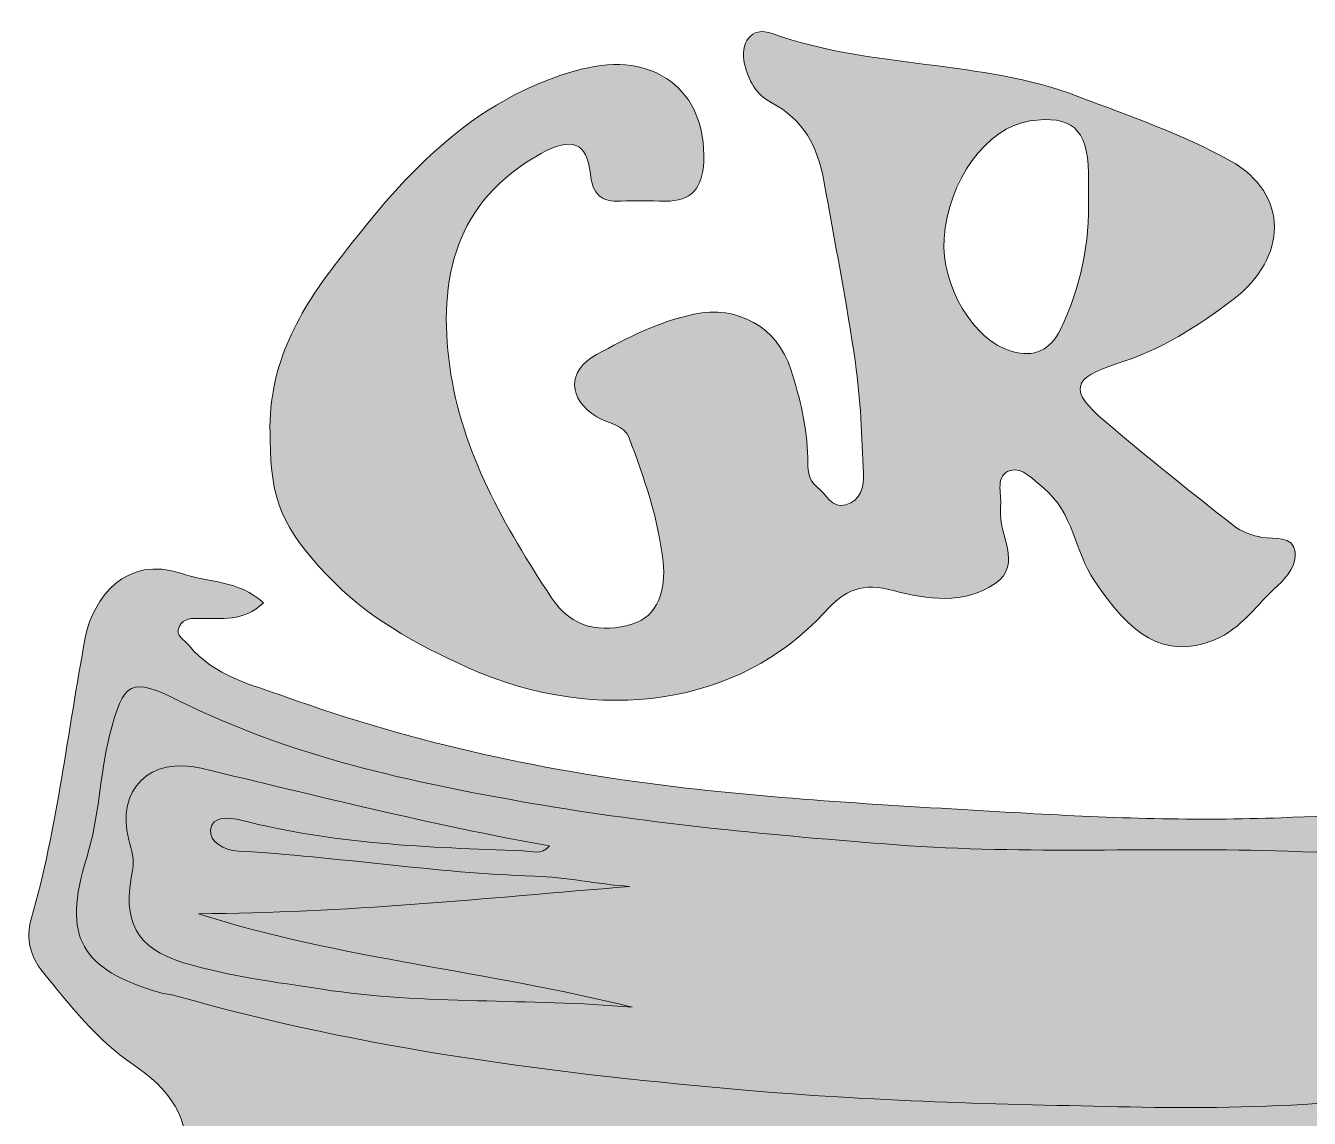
# Model space of a CAD drawing. Extents: x 607 to 1230, y -1548 to -332.
# Drawn here: x 607.4 to 895.6, y -1228.4 to -983.2 of the extents above; entities that cross this region are included whole.
import ezdxf

# ---------------------------------------------------------------- set-up
doc = ezdxf.new("R2010")
doc.units = 0
doc.header["$MEASUREMENT"] = 0
doc.layers.add('katman 1', color=7, linetype='Continuous')

# ---------------------------------------------------------------- blocks, each defined once
blk = doc.blocks.new('block 2')
at = {"layer": 'katman 1', "true_color": 0xffffff}
h = blk.add_hatch(color=7, dxfattribs=at)
h.dxf.hatch_style = 2
edge = h.paths.add_edge_path()
edge.add_spline(control_points=[(892.39, -1101.26), (891.8, -1097.5), (887.89, -1098.51), (885.03, -1098.02), (882.77, -1097.64), (880.34, -1096.78), (878.58, -1095.39), (868.83, -1087.72), (859.12, -1079.97), (849.66, -1071.95), (841.68, -1065.18), (842.13, -1062.25), (852.42, -1059.04), (862.24, -1055.99), (870.65, -1050.59), (878.52, -1044.61), (890.7, -1035.37), (891.15, -1020.92), (877.84, -1013.52), (866.94, -1007.46), (855.34, -1003.56), (843.85, -999.14), (821.69, -990.66), (797.33, -993), (775.03, -984.96), (770.15, -983.2), (767.75, -987.16), (768.82, -991.86), (769.61, -995.3), (771.43, -998.73), (774.76, -1000.44), (782.02, -1004.17), (785.26, -1010.45), (786.62, -1018.04), (789.05, -1031.64), (791.7, -1045.19), (793.68, -1058.84), (794.87, -1067.04), (795.14, -1075.4), (795.5, -1083.68), (795.64, -1086.58), (794.83, -1089.86), (791.55, -1090.74), (788.4, -1091.59), (787.1, -1088.31), (785.05, -1086.71), (782.83, -1085), (783.03, -1082.6), (782.99, -1080.19), (782.89, -1073.36), (781.23, -1066.77), (779.21, -1060.35), (776.19, -1050.75), (767.11, -1045.87), (757.43, -1047.94), (749.58, -1049.62), (742.48, -1053.24), (735.55, -1057.02), (728.92, -1060.64), (729.11, -1067), (735.64, -1070.98), (738.1, -1072.49), (741.74, -1072.71), (742.88, -1075.68), (746.3, -1084.73), (749.49, -1093.88), (750.52, -1103.57), (751.15, -1109.64), (749.52, -1115.76), (743.47, -1117.53), (736.84, -1119.46), (730.07, -1118.61), (725.44, -1111.55), (714.92, -1095.5), (705.3, -1078.98), (702.63, -1059.71), (699.93, -1040.12), (703.66, -1022.65), (723.13, -1011.88), (729.96, -1008.11), (733.42, -1009.3), (734.19, -1016.45), (734.7, -1021.14), (736.64, -1022.78), (741.02, -1022.58), (744.32, -1022.43), (747.63, -1022.51), (750.93, -1022.56), (756.93, -1022.65), (759.38, -1019.64), (759.63, -1013.75), (760.33, -997.47), (748.3, -988.78), (732.16, -992.98), (707.14, -999.5), (691.61, -1017.62), (676.93, -1036.76), (668.25, -1048.05), (661.47, -1060.5), (662.34, -1076.06), (662.34, -1089.88), (665.29, -1096.08), (675.02, -1106.42), (683.95, -1115.98), (695, -1121.96), (706.63, -1127.2), (735.83, -1140.35), (767.68, -1135.72), (786.67, -1114.94), (791.46, -1109.69), (795.08, -1108.02), (802.49, -1110.02), (809.53, -1111.95), (818.23, -1113.15), (825.04, -1108.38), (831.4, -1103.93), (825.72, -1097.39), (826.26, -1091.84), (826.28, -1091.54), (826.23, -1091.23), (826.26, -1090.94), (826.57, -1088.11), (824.93, -1084.04), (828.46, -1083), (831.15, -1082.2), (833.61, -1085.1), (835.97, -1087.01), (842.64, -1092.44), (842.91, -1101.19), (847.34, -1107.77), (855.3, -1119.62), (862.85, -1125.67), (874.33, -1120.99), (880.36, -1118.52), (883.85, -1112.99), (888.48, -1108.85), (890.75, -1106.81), (892.81, -1103.98), (892.39, -1101.26)], knot_values=[0, 0, 0, 0, 1, 1, 1, 2, 2, 2, 3, 3, 3, 4, 4, 4, 5, 5, 5, 6, 6, 6, 7, 7, 7, 8, 8, 8, 9, 9, 9, 10, 10, 10, 11, 11, 11, 12, 12, 12, 13, 13, 13, 14, 14, 14, 15, 15, 15, 16, 16, 16, 17, 17, 17, 18, 18, 18, 19, 19, 19, 20, 20, 20, 21, 21, 21, 22, 22, 22, 23, 23, 23, 24, 24, 24, 25, 25, 25, 26, 26, 26, 27, 27, 27, 28, 28, 28, 29, 29, 29, 30, 30, 30, 31, 31, 31, 32, 32, 32, 33, 33, 33, 34, 34, 34, 35, 35, 35, 36, 36, 36, 37, 37, 37, 38, 38, 38, 39, 39, 39, 40, 40, 40, 41, 41, 41, 42, 42, 42, 43, 43, 43, 44, 44, 44, 45, 45, 45, 46, 46, 46, 46], degree=3, periodic=1)
edge = h.paths.add_edge_path()
edge.add_spline(control_points=[(828.86, -1056.32), (820.14, -1053.8), (812.93, -1041.65), (813.6, -1030.95), (814.41, -1018.09), (823.22, -1005.99), (832.82, -1004.58), (842.22, -1003.21), (845.74, -1006.29), (846.01, -1016.17), (846.04, -1017.95), (846.01, -1019.75), (846.01, -1021.53), (846.33, -1031.98), (844.26, -1041.94), (839.72, -1051.36), (837.49, -1055.99), (833.76, -1057.72), (828.86, -1056.32)], knot_values=[0, 0, 0, 0, 1, 1, 1, 2, 2, 2, 3, 3, 3, 4, 4, 4, 5, 5, 5, 6, 6, 6, 6], degree=3, periodic=1)
at = {"layer": 'katman 1', "true_color": 0x010101}
h = blk.add_hatch(color=18, dxfattribs=at)
h.dxf.hatch_style = 2
edge = h.paths.add_edge_path()
edge.add_spline(control_points=[(660.81, -1112.74), (656.25, -1117.03), (651.35, -1116.16), (646.65, -1116.2), (644.83, -1116.21), (642.86, -1116.05), (641.93, -1117.98), (640.85, -1120.2), (643.13, -1121.01), (644.14, -1122.29), (649.65, -1129.2), (658.28, -1131.08), (665.74, -1133.78), (694.82, -1144.3), (724.86, -1150.77), (755.7, -1154.26), (781.12, -1157.14), (806.56, -1158.44), (832.05, -1159.92), (851.2, -1161.03), (870.31, -1161.65), (889.33, -1160.93), (916.71, -1159.88), (944.11, -1159), (971.46, -1157.41), (998.64, -1155.85), (1025.77, -1153.02), (1052.86, -1150.32), (1073.13, -1148.28), (1093.36, -1145.85), (1113.53, -1143.06), (1133.6, -1140.28), (1153.58, -1136.82), (1173.57, -1132.68), (1169.3, -1132.68), (1165.05, -1132.68), (1159.34, -1132.68), (1165.54, -1127.08), (1172.91, -1128.79), (1179.14, -1124.7), (1175.48, -1123.19), (1172.53, -1121.96), (1168.66, -1120.34), (1183.12, -1115.33), (1196.88, -1111.68), (1211.42, -1116.11), (1222.99, -1119.64), (1229.74, -1128.57), (1229.49, -1140.37), (1229.15, -1156.21), (1228.89, -1172.06), (1227.58, -1187.84), (1226.54, -1200.38), (1217.4, -1208.39), (1207.91, -1214.97), (1202, -1219.06), (1195.33, -1222.73), (1188.04, -1224.3), (1181.88, -1225.63), (1178.76, -1229.13), (1177.9, -1235.45), (1174.58, -1259.48), (1165.99, -1282.02), (1157.36, -1304.44), (1154.79, -1311.14), (1155.52, -1316.89), (1157.33, -1323.52), (1162.44, -1342.24), (1157.25, -1360.32), (1152.37, -1378.26), (1148.37, -1392.95), (1143.71, -1407.21), (1136.95, -1421.1), (1129.06, -1437.33), (1128.94, -1455.91), (1126.94, -1473.74), (1126.67, -1476.12), (1126.54, -1478.6), (1126.95, -1480.93), (1127.84, -1485.9), (1121.77, -1492.02), (1126.45, -1495.05), (1130.93, -1497.95), (1137.85, -1498), (1143.63, -1497.73), (1154.01, -1497.27), (1163.49, -1500.13), (1172.8, -1503.84), (1176.51, -1505.32), (1180.47, -1506.97), (1180.98, -1512.22), (1181.52, -1517.77), (1177.97, -1520.61), (1174.24, -1522.92), (1158.55, -1532.7), (1141.58, -1537.87), (1122.92, -1539.71), (1102.87, -1541.71), (1082.89, -1541.24), (1062.93, -1540.91), (1034.58, -1540.44), (1007, -1547.97), (978.5, -1546.89), (948.49, -1545.74), (918.77, -1542.57), (889.08, -1538.81), (885.01, -1538.28), (881.46, -1538.93), (878.14, -1539.69), (851.18, -1545.92), (824.12, -1545.72), (796.74, -1543.22), (777.61, -1541.45), (758.93, -1537.69), (740.09, -1534.39), (720.86, -1531.02), (708.04, -1520.14), (698.87, -1504.31), (685.92, -1481.94), (679.77, -1457.15), (674.8, -1431.96), (671.25, -1413.99), (671.79, -1395.88), (671, -1377.78), (670.59, -1368.09), (669.42, -1358.27), (663.94, -1349.12), (649.26, -1324.58), (643.4, -1297.47), (642.22, -1268.97), (641.8, -1258.94), (639.84, -1249.01), (642.5, -1239.07), (645.37, -1228.35), (639.22, -1221.51), (631.59, -1216.34), (623.23, -1210.68), (617.36, -1202.97), (611.2, -1195.42), (608.49, -1192.11), (607.43, -1188.05), (608.67, -1183.7), (614.6, -1163.03), (616.83, -1141.63), (620.8, -1120.59), (622.49, -1111.62), (629.98, -1101.86), (642.47, -1106.15), (648.43, -1108.22), (655.29, -1107.55), (660.81, -1112.74)], knot_values=[0, 0, 0, 0, 1, 1, 1, 2, 2, 2, 3, 3, 3, 4, 4, 4, 5, 5, 5, 6, 6, 6, 7, 7, 7, 8, 8, 8, 9, 9, 9, 10, 10, 10, 11, 11, 11, 12, 12, 12, 13, 13, 13, 14, 14, 14, 15, 15, 15, 16, 16, 16, 17, 17, 17, 18, 18, 18, 19, 19, 19, 20, 20, 20, 21, 21, 21, 22, 22, 22, 23, 23, 23, 24, 24, 24, 25, 25, 25, 26, 26, 26, 27, 27, 27, 28, 28, 28, 29, 29, 29, 30, 30, 30, 31, 31, 31, 32, 32, 32, 33, 33, 33, 34, 34, 34, 35, 35, 35, 36, 36, 36, 37, 37, 37, 38, 38, 38, 39, 39, 39, 40, 40, 40, 41, 41, 41, 42, 42, 42, 43, 43, 43, 44, 44, 44, 45, 45, 45, 46, 46, 46, 47, 47, 47, 48, 48, 48, 49, 49, 49, 50, 50, 50, 50], degree=3, periodic=1)
at = {"layer": 'katman 1', "true_color": 0xd1c6c6}
h = blk.add_hatch(color=9, dxfattribs=at)
h.dxf.hatch_style = 2
edge = h.paths.add_edge_path()
edge.add_spline(control_points=[(976.16, -1223.06), (951.7, -1225.18), (927.09, -1222.93), (902.72, -1224.71), (887.78, -1225.81), (872.9, -1226.19), (858.04, -1225.88), (828.88, -1225.29), (799.62, -1224.7), (770.58, -1222.19), (726.92, -1218.44), (683.4, -1212.99), (641.03, -1200.86), (639.89, -1200.54), (638.68, -1200.52), (637.55, -1200.18), (619.91, -1194.92), (615.5, -1188), (621.14, -1169.86), (623.97, -1160.78), (624, -1151.49), (626.27, -1142.48), (629.39, -1130.16), (630.96, -1129.28), (641.98, -1134.75), (666.97, -1147.18), (693.84, -1152.98), (721.08, -1157.7), (748.19, -1162.38), (775.46, -1164.92), (802.92, -1167.01), (832.24, -1169.25), (861.5, -1167.41), (890.77, -1168.46), (925.41, -1169.7), (959.98, -1167.14), (994.42, -1164.49), (1027.07, -1161.97), (1059.69, -1158.58), (1092.22, -1154.37), (1120.58, -1150.71), (1149.04, -1147.61), (1177.18, -1142.75), (1186.49, -1141.15), (1199.39, -1140.5), (1201.35, -1126.18), (1201.39, -1125.87), (1202.85, -1125.47), (1203.59, -1125.58), (1210.34, -1126.48), (1218.05, -1134.46), (1216.61, -1141.22), (1214.57, -1150.8), (1216.79, -1160.01), (1217.19, -1169.28), (1217.98, -1187.91), (1207.3, -1199.73), (1188.98, -1202.47), (1162.71, -1206.37), (1136.3, -1209.19), (1109.86, -1211.82), (1081.86, -1214.59), (1053.93, -1217.8), (1025.79, -1219.02), (1009.23, -1219.72), (992.71, -1221.65), (976.16, -1223.06)], knot_values=[0, 0, 0, 0, 1, 1, 1, 2, 2, 2, 3, 3, 3, 4, 4, 4, 5, 5, 5, 6, 6, 6, 7, 7, 7, 8, 8, 8, 9, 9, 9, 10, 10, 10, 11, 11, 11, 12, 12, 12, 13, 13, 13, 14, 14, 14, 15, 15, 15, 16, 16, 16, 17, 17, 17, 18, 18, 18, 19, 19, 19, 20, 20, 20, 21, 21, 21, 22, 22, 22, 22], degree=3, periodic=1)
at = {"layer": 'katman 1', "true_color": 0x020202}
h = blk.add_hatch(color=18, dxfattribs=at)
h.dxf.hatch_style = 2
edge = h.paths.add_edge_path()
edge.add_spline(control_points=[(742.97, -1176.35), (710.9, -1178.98), (678.77, -1182.33), (646.21, -1182.47), (678.15, -1192.7), (711.44, -1195.31), (743.58, -1203.47), (720.41, -1201.37), (697.1, -1202.99), (673.97, -1199.42), (663.49, -1197.8), (652.99, -1196.54), (642.88, -1193.46), (632.13, -1190.18), (629.06, -1184.09), (631.41, -1172.8), (631.91, -1170.38), (631.21, -1168.26), (630.58, -1165.9), (627.61, -1154.53), (635.46, -1147.11), (646.83, -1149.83), (672.75, -1156.01), (698.62, -1162.53), (724.99, -1167.27), (723.31, -1169.39), (720.97, -1168.42), (719.04, -1168.35), (697.79, -1167.59), (676.51, -1166.87), (655.74, -1161.45), (653.17, -1160.78), (649.22, -1160.51), (648.93, -1163.63), (648.68, -1166.33), (651.78, -1168.22), (655.24, -1168.42), (677.43, -1169.66), (699.39, -1173.34), (721.66, -1174.04), (728.61, -1174.27), (735.67, -1175.81), (742.97, -1176.35)], knot_values=[0, 0, 0, 0, 1, 1, 1, 2, 2, 2, 3, 3, 3, 4, 4, 4, 5, 5, 5, 6, 6, 6, 7, 7, 7, 8, 8, 8, 9, 9, 9, 10, 10, 10, 11, 11, 11, 12, 12, 12, 13, 13, 13, 14, 14, 14, 14], degree=3, periodic=1)
at = {"layer": 'katman 1', "lineweight": 0}
for points, knots in [([(892.39, -1101.26), (891.8, -1097.5), (887.89, -1098.51), (885.03, -1098.02), (882.77, -1097.64), (880.34, -1096.78), (878.58, -1095.39), (868.83, -1087.72), (859.12, -1079.97), (849.66, -1071.95), (841.68, -1065.18), (842.13, -1062.25), (852.42, -1059.04), (862.24, -1055.99), (870.65, -1050.59), (878.52, -1044.61), (890.7, -1035.37), (891.15, -1020.92), (877.84, -1013.52), (866.94, -1007.46), (855.34, -1003.56), (843.85, -999.14), (821.69, -990.66), (797.33, -993), (775.03, -984.96), (770.15, -983.2), (767.75, -987.16), (768.82, -991.86), (769.61, -995.3), (771.43, -998.73), (774.76, -1000.44), (782.02, -1004.17), (785.26, -1010.45), (786.62, -1018.04), (789.05, -1031.64), (791.7, -1045.19), (793.68, -1058.84), (794.87, -1067.04), (795.14, -1075.4), (795.5, -1083.68), (795.64, -1086.58), (794.83, -1089.86), (791.55, -1090.74), (788.4, -1091.59), (787.1, -1088.31), (785.05, -1086.71), (782.83, -1085), (783.03, -1082.6), (782.99, -1080.19), (782.89, -1073.36), (781.23, -1066.77), (779.21, -1060.35), (776.19, -1050.75), (767.11, -1045.87), (757.43, -1047.94), (749.58, -1049.62), (742.48, -1053.24), (735.55, -1057.02), (728.92, -1060.64), (729.11, -1067), (735.64, -1070.98), (738.1, -1072.49), (741.74, -1072.71), (742.88, -1075.68), (746.3, -1084.73), (749.49, -1093.88), (750.52, -1103.57), (751.15, -1109.64), (749.52, -1115.76), (743.47, -1117.53), (736.84, -1119.46), (730.07, -1118.61), (725.44, -1111.55), (714.92, -1095.5), (705.3, -1078.98), (702.63, -1059.71), (699.93, -1040.12), (703.66, -1022.65), (723.13, -1011.88), (729.96, -1008.11), (733.42, -1009.3), (734.19, -1016.45), (734.7, -1021.14), (736.64, -1022.78), (741.02, -1022.58), (744.32, -1022.43), (747.63, -1022.51), (750.93, -1022.56), (756.93, -1022.65), (759.38, -1019.64), (759.63, -1013.75), (760.33, -997.47), (748.3, -988.78), (732.16, -992.98), (707.14, -999.5), (691.61, -1017.62), (676.93, -1036.76), (668.25, -1048.05), (661.47, -1060.5), (662.34, -1076.06), (662.34, -1089.88), (665.29, -1096.08), (675.02, -1106.42), (683.95, -1115.98), (695, -1121.96), (706.63, -1127.2), (735.83, -1140.35), (767.68, -1135.72), (786.67, -1114.94), (791.46, -1109.69), (795.08, -1108.02), (802.49, -1110.02), (809.53, -1111.95), (818.23, -1113.15), (825.04, -1108.38), (831.4, -1103.93), (825.72, -1097.39), (826.26, -1091.84), (826.28, -1091.54), (826.23, -1091.23), (826.26, -1090.94), (826.57, -1088.11), (824.93, -1084.04), (828.46, -1083), (831.15, -1082.2), (833.61, -1085.1), (835.97, -1087.01), (842.64, -1092.44), (842.91, -1101.19), (847.34, -1107.77), (855.3, -1119.62), (862.85, -1125.67), (874.33, -1120.99), (880.36, -1118.52), (883.85, -1112.99), (888.48, -1108.85), (890.75, -1106.81), (892.81, -1103.98), (892.39, -1101.26)], [0, 0, 0, 0, 1, 1, 1, 2, 2, 2, 3, 3, 3, 4, 4, 4, 5, 5, 5, 6, 6, 6, 7, 7, 7, 8, 8, 8, 9, 9, 9, 10, 10, 10, 11, 11, 11, 12, 12, 12, 13, 13, 13, 14, 14, 14, 15, 15, 15, 16, 16, 16, 17, 17, 17, 18, 18, 18, 19, 19, 19, 20, 20, 20, 21, 21, 21, 22, 22, 22, 23, 23, 23, 24, 24, 24, 25, 25, 25, 26, 26, 26, 27, 27, 27, 28, 28, 28, 29, 29, 29, 30, 30, 30, 31, 31, 31, 32, 32, 32, 33, 33, 33, 34, 34, 34, 35, 35, 35, 36, 36, 36, 37, 37, 37, 38, 38, 38, 39, 39, 39, 40, 40, 40, 41, 41, 41, 42, 42, 42, 43, 43, 43, 44, 44, 44, 45, 45, 45, 46, 46, 46, 46]), ([(828.86, -1056.32), (820.14, -1053.8), (812.93, -1041.65), (813.6, -1030.95), (814.41, -1018.09), (823.22, -1005.99), (832.82, -1004.58), (842.22, -1003.21), (845.74, -1006.29), (846.01, -1016.17), (846.04, -1017.95), (846.01, -1019.75), (846.01, -1021.53), (846.33, -1031.98), (844.26, -1041.94), (839.72, -1051.36), (837.49, -1055.99), (833.76, -1057.72), (828.86, -1056.32)], [0, 0, 0, 0, 1, 1, 1, 2, 2, 2, 3, 3, 3, 4, 4, 4, 5, 5, 5, 6, 6, 6, 6]), ([(660.81, -1112.74), (656.25, -1117.03), (651.35, -1116.16), (646.65, -1116.2), (644.83, -1116.21), (642.86, -1116.05), (641.93, -1117.98), (640.85, -1120.2), (643.13, -1121.01), (644.14, -1122.29), (649.65, -1129.2), (658.28, -1131.08), (665.74, -1133.78), (694.82, -1144.3), (724.86, -1150.77), (755.7, -1154.26), (781.12, -1157.14), (806.56, -1158.44), (832.05, -1159.92), (851.2, -1161.03), (870.31, -1161.65), (889.33, -1160.93), (916.71, -1159.88), (944.11, -1159), (971.46, -1157.41), (998.64, -1155.85), (1025.77, -1153.02), (1052.86, -1150.32), (1073.13, -1148.28), (1093.36, -1145.85), (1113.53, -1143.06), (1133.6, -1140.28), (1153.58, -1136.82), (1173.57, -1132.68), (1169.3, -1132.68), (1165.05, -1132.68), (1159.34, -1132.68), (1165.54, -1127.08), (1172.91, -1128.79), (1179.14, -1124.7), (1175.48, -1123.19), (1172.53, -1121.96), (1168.66, -1120.34), (1183.12, -1115.33), (1196.88, -1111.68), (1211.42, -1116.11), (1222.99, -1119.64), (1229.74, -1128.57), (1229.49, -1140.37), (1229.15, -1156.21), (1228.89, -1172.06), (1227.58, -1187.84), (1226.54, -1200.38), (1217.4, -1208.39), (1207.91, -1214.97), (1202, -1219.06), (1195.33, -1222.73), (1188.04, -1224.3), (1181.88, -1225.63), (1178.76, -1229.13), (1177.9, -1235.45), (1174.58, -1259.48), (1165.99, -1282.02), (1157.36, -1304.44), (1154.79, -1311.14), (1155.52, -1316.89), (1157.33, -1323.52), (1162.44, -1342.24), (1157.25, -1360.32), (1152.37, -1378.26), (1148.37, -1392.95), (1143.71, -1407.21), (1136.95, -1421.1), (1129.06, -1437.33), (1128.94, -1455.91), (1126.94, -1473.74), (1126.67, -1476.12), (1126.54, -1478.6), (1126.95, -1480.93), (1127.84, -1485.9), (1121.77, -1492.02), (1126.45, -1495.05), (1130.93, -1497.95), (1137.85, -1498), (1143.63, -1497.73), (1154.01, -1497.27), (1163.49, -1500.13), (1172.8, -1503.84), (1176.51, -1505.32), (1180.47, -1506.97), (1180.98, -1512.22), (1181.52, -1517.77), (1177.97, -1520.61), (1174.24, -1522.92), (1158.55, -1532.7), (1141.58, -1537.87), (1122.92, -1539.71), (1102.87, -1541.71), (1082.89, -1541.24), (1062.93, -1540.91), (1034.58, -1540.44), (1007, -1547.97), (978.5, -1546.89), (948.49, -1545.74), (918.77, -1542.57), (889.08, -1538.81), (885.01, -1538.28), (881.46, -1538.93), (878.14, -1539.69), (851.18, -1545.92), (824.12, -1545.72), (796.74, -1543.22), (777.61, -1541.45), (758.93, -1537.69), (740.09, -1534.39), (720.86, -1531.02), (708.04, -1520.14), (698.87, -1504.31), (685.92, -1481.94), (679.77, -1457.15), (674.8, -1431.96), (671.25, -1413.99), (671.79, -1395.88), (671, -1377.78), (670.59, -1368.09), (669.42, -1358.27), (663.94, -1349.12), (649.26, -1324.58), (643.4, -1297.47), (642.22, -1268.97), (641.8, -1258.94), (639.84, -1249.01), (642.5, -1239.07), (645.37, -1228.35), (639.22, -1221.51), (631.59, -1216.34), (623.23, -1210.68), (617.36, -1202.97), (611.2, -1195.42), (608.49, -1192.11), (607.43, -1188.05), (608.67, -1183.7), (614.6, -1163.03), (616.83, -1141.63), (620.8, -1120.59), (622.49, -1111.62), (629.98, -1101.86), (642.47, -1106.15), (648.43, -1108.22), (655.29, -1107.55), (660.81, -1112.74)], [0, 0, 0, 0, 1, 1, 1, 2, 2, 2, 3, 3, 3, 4, 4, 4, 5, 5, 5, 6, 6, 6, 7, 7, 7, 8, 8, 8, 9, 9, 9, 10, 10, 10, 11, 11, 11, 12, 12, 12, 13, 13, 13, 14, 14, 14, 15, 15, 15, 16, 16, 16, 17, 17, 17, 18, 18, 18, 19, 19, 19, 20, 20, 20, 21, 21, 21, 22, 22, 22, 23, 23, 23, 24, 24, 24, 25, 25, 25, 26, 26, 26, 27, 27, 27, 28, 28, 28, 29, 29, 29, 30, 30, 30, 31, 31, 31, 32, 32, 32, 33, 33, 33, 34, 34, 34, 35, 35, 35, 36, 36, 36, 37, 37, 37, 38, 38, 38, 39, 39, 39, 40, 40, 40, 41, 41, 41, 42, 42, 42, 43, 43, 43, 44, 44, 44, 45, 45, 45, 46, 46, 46, 47, 47, 47, 48, 48, 48, 49, 49, 49, 50, 50, 50, 50]), ([(976.16, -1223.06), (951.7, -1225.18), (927.09, -1222.93), (902.72, -1224.71), (887.78, -1225.81), (872.9, -1226.19), (858.04, -1225.88), (828.88, -1225.29), (799.62, -1224.7), (770.58, -1222.19), (726.92, -1218.44), (683.4, -1212.99), (641.03, -1200.86), (639.89, -1200.54), (638.68, -1200.52), (637.55, -1200.18), (619.91, -1194.92), (615.5, -1188), (621.14, -1169.86), (623.97, -1160.78), (624, -1151.49), (626.27, -1142.48), (629.39, -1130.16), (630.96, -1129.28), (641.98, -1134.75), (666.97, -1147.18), (693.84, -1152.98), (721.08, -1157.7), (748.19, -1162.38), (775.46, -1164.92), (802.92, -1167.01), (832.24, -1169.25), (861.5, -1167.41), (890.77, -1168.46), (925.41, -1169.7), (959.98, -1167.14), (994.42, -1164.49), (1027.07, -1161.97), (1059.69, -1158.58), (1092.22, -1154.37), (1120.58, -1150.71), (1149.04, -1147.61), (1177.18, -1142.75), (1186.49, -1141.15), (1199.39, -1140.5), (1201.35, -1126.18), (1201.39, -1125.87), (1202.85, -1125.47), (1203.59, -1125.58), (1210.34, -1126.48), (1218.05, -1134.46), (1216.61, -1141.22), (1214.57, -1150.8), (1216.79, -1160.01), (1217.19, -1169.28), (1217.98, -1187.91), (1207.3, -1199.73), (1188.98, -1202.47), (1162.71, -1206.37), (1136.3, -1209.19), (1109.86, -1211.82), (1081.86, -1214.59), (1053.93, -1217.8), (1025.79, -1219.02), (1009.23, -1219.72), (992.71, -1221.65), (976.16, -1223.06)], [0, 0, 0, 0, 1, 1, 1, 2, 2, 2, 3, 3, 3, 4, 4, 4, 5, 5, 5, 6, 6, 6, 7, 7, 7, 8, 8, 8, 9, 9, 9, 10, 10, 10, 11, 11, 11, 12, 12, 12, 13, 13, 13, 14, 14, 14, 15, 15, 15, 16, 16, 16, 17, 17, 17, 18, 18, 18, 19, 19, 19, 20, 20, 20, 21, 21, 21, 22, 22, 22, 22]), ([(742.97, -1176.35), (710.9, -1178.98), (678.77, -1182.33), (646.21, -1182.47), (678.15, -1192.7), (711.44, -1195.31), (743.58, -1203.47), (720.41, -1201.37), (697.1, -1202.99), (673.97, -1199.42), (663.49, -1197.8), (652.99, -1196.54), (642.88, -1193.46), (632.13, -1190.18), (629.06, -1184.09), (631.41, -1172.8), (631.91, -1170.38), (631.21, -1168.26), (630.58, -1165.9), (627.61, -1154.53), (635.46, -1147.11), (646.83, -1149.83), (672.75, -1156.01), (698.62, -1162.53), (724.99, -1167.27), (723.31, -1169.39), (720.97, -1168.42), (719.04, -1168.35), (697.79, -1167.59), (676.51, -1166.87), (655.74, -1161.45), (653.17, -1160.78), (649.22, -1160.51), (648.93, -1163.63), (648.68, -1166.33), (651.78, -1168.22), (655.24, -1168.42), (677.43, -1169.66), (699.39, -1173.34), (721.66, -1174.04), (728.61, -1174.27), (735.67, -1175.81), (742.97, -1176.35)], [0, 0, 0, 0, 1, 1, 1, 2, 2, 2, 3, 3, 3, 4, 4, 4, 5, 5, 5, 6, 6, 6, 7, 7, 7, 8, 8, 8, 9, 9, 9, 10, 10, 10, 11, 11, 11, 12, 12, 12, 13, 13, 13, 14, 14, 14, 14])]:
    blk.add_open_spline(points, degree=3, knots=knots, dxfattribs=at)

msp = doc.modelspace()

# ---------------------------------------------------------------- block references
at = {"layer": 'katman 1'}
msp.add_blockref('block 2', (0, 0), dxfattribs=at)

doc.saveas('drawing.dxf')
